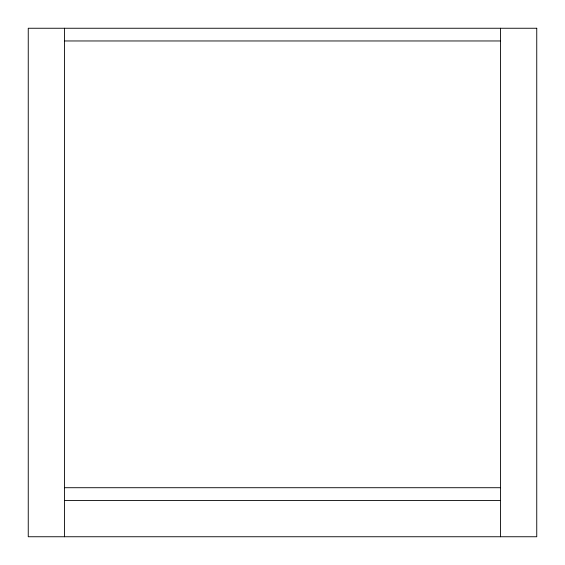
<?xml version="1.0" encoding="UTF-8"?>
<svg xmlns="http://www.w3.org/2000/svg" width="565" height="565" viewBox="0 0 565 565"><rect width="100%" height="100%" fill="white"/><g stroke="black" fill="none" stroke-linecap="round" stroke-linejoin="round"><path stroke-width="0.85" d="M64.572 40.963L500.428 40.963M64.572 487.715L500.428 487.715M64.572 500.428L500.428 500.428M500.428 28.25L500.428 536.75M64.572 28.25L64.572 536.75M536.75 28.25L28.25 28.25L28.25 536.75L536.75 536.75L536.75 28.25"/></g></svg>
